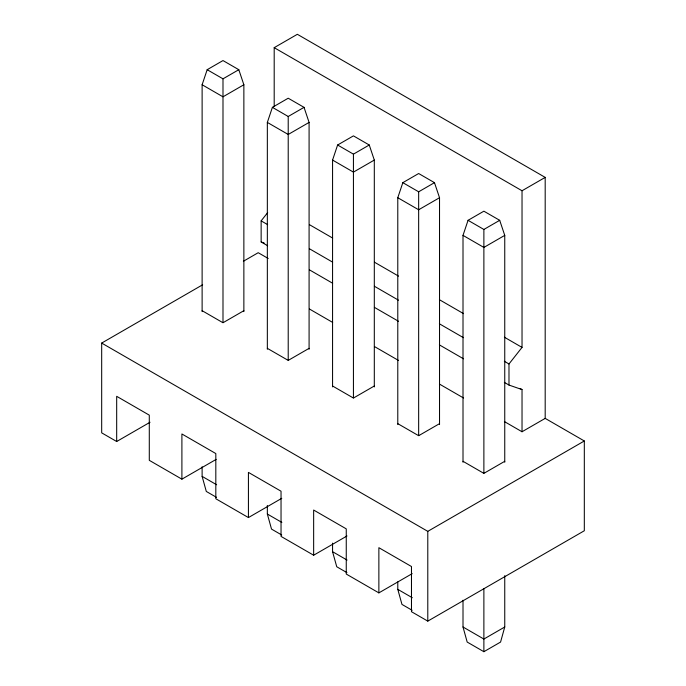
<?xml version="1.0" encoding="UTF-8"?>
<svg xmlns="http://www.w3.org/2000/svg" width="686" height="686" viewBox="0 0 686 686"><rect width="100%" height="100%" fill="white"/><g stroke="black" fill="none" stroke-linecap="round" stroke-linejoin="round"><path stroke-width="1.03" d="M504.75 575.64L504.75 626.995L500.574 642.062L483.879 651.7L467.183 642.062L463.007 626.995L463.007 600.25M202.121 311.598L202.121 84.755L207.172 69.698L222.993 60.565L238.814 69.698L243.864 84.755L243.864 311.598M267.343 349.251L267.343 122.417L272.393 107.35L288.214 98.218L304.035 107.35L309.086 122.417L309.086 349.251M332.564 386.904L332.564 160.07L337.615 145.003L353.436 135.871L369.257 145.003L374.307 160.07L374.307 386.904M397.786 424.565L397.786 197.722L402.836 182.665L418.657 173.524L434.478 182.665L439.529 197.722L439.529 424.565M463.007 462.218L463.007 235.375L468.058 220.317L483.879 211.185L499.7 220.317L504.75 235.375L504.75 462.218M267.643 245.725L261.143 241.969L261.143 220.883L267.669 212.6M504.399 421.573L522.029 431.751L522.029 389.579L508.986 385.06L508.986 363.974L522.029 347.408L522.029 190.759L274.194 47.668L274.194 106.279M274.194 47.668L297.347 34.3L545.19 177.391L545.19 418.383L584.318 440.978L584.318 530.75L427.79 621.122L411.48 611.706L411.48 566.525L378.869 547.694L378.869 592.884L346.259 574.053L346.259 528.863L313.648 510.041L313.648 555.223L281.037 536.401L281.037 491.21L248.426 472.388L248.426 517.57L215.816 498.748L215.816 453.557L181.901 433.972L181.901 479.162L149.291 460.332L149.291 415.15L116.68 396.319L116.68 441.51L101.682 432.849L101.682 343.077L202.636 284.784M207.172 69.698L222.993 78.83L238.814 69.698M243.864 84.755L222.993 96.812L202.121 84.755M272.393 107.35L288.214 116.483L304.035 107.35M309.086 122.417L288.214 134.465L267.343 122.417M337.615 145.003L353.436 154.144L369.257 145.003M374.307 160.07L353.436 172.117L332.564 160.07M243.393 261.263L258.21 252.705L268.226 258.485M402.836 182.665L418.657 191.797L434.478 182.665M243.864 310.689L222.993 322.746L202.121 310.689M439.529 197.722L418.657 209.77L397.786 197.722M522.029 190.759L545.19 177.391M116.68 441.51L150.028 422.259M468.058 220.317L483.879 229.45L499.7 220.317M309.086 348.351L288.214 360.399L267.343 348.351M504.75 235.375L483.879 247.432L463.007 235.375M181.901 479.162L216.176 459.38M374.307 386.004L353.436 398.052L332.564 386.004M248.426 517.57L281.775 498.319M439.529 423.656L418.657 435.704L397.786 423.656M522.029 431.751L545.19 418.383M313.648 555.223L346.996 535.972M504.75 461.309L483.879 473.366L463.007 461.309M101.682 343.077L427.79 531.35L584.318 440.978M378.869 592.884L412.217 573.633M504.75 626.995L483.879 639.052L463.007 626.995M261.143 241.969L264.161 243.016M309.463 224.682L332.667 238.076M374.445 262.198L398.575 276.132M439.417 299.705L463.556 313.639M504.399 337.22L522.029 347.408M261.143 220.883L267.643 224.639M309.412 248.752L332.624 262.146M374.393 286.268L398.523 300.202M439.366 323.783L463.504 337.709M504.347 361.29L508.986 363.974M520.177 388.508L522.029 389.579M309.412 269.838L332.624 283.232M374.393 307.354L398.523 321.288M439.366 344.869L463.504 358.804M504.347 382.385L508.986 385.06M309.463 309.026L332.667 322.429M374.445 346.541L398.575 360.476M439.417 384.057L463.556 397.991M202.121 466.746L202.121 476.376L216.639 484.762M267.343 505.471L267.343 514.028L281.86 522.415M332.564 543.132L332.564 551.69L347.082 560.068M397.786 581.857L397.786 589.343L412.303 597.729M216.502 497.333L206.297 491.442L202.121 476.376M281.723 534.986L271.519 529.095L267.343 514.028M346.945 572.639L336.74 566.747L332.564 551.69M412.166 610.3L401.962 604.409L397.786 589.343M483.879 229.45L483.879 473.194M483.879 588.76L483.879 651.7M427.79 531.35L427.79 621.122M418.657 191.797L418.657 435.541M353.436 154.144L353.436 397.889M288.214 116.483L288.214 360.236M222.993 78.83L222.993 322.574"/></g></svg>
